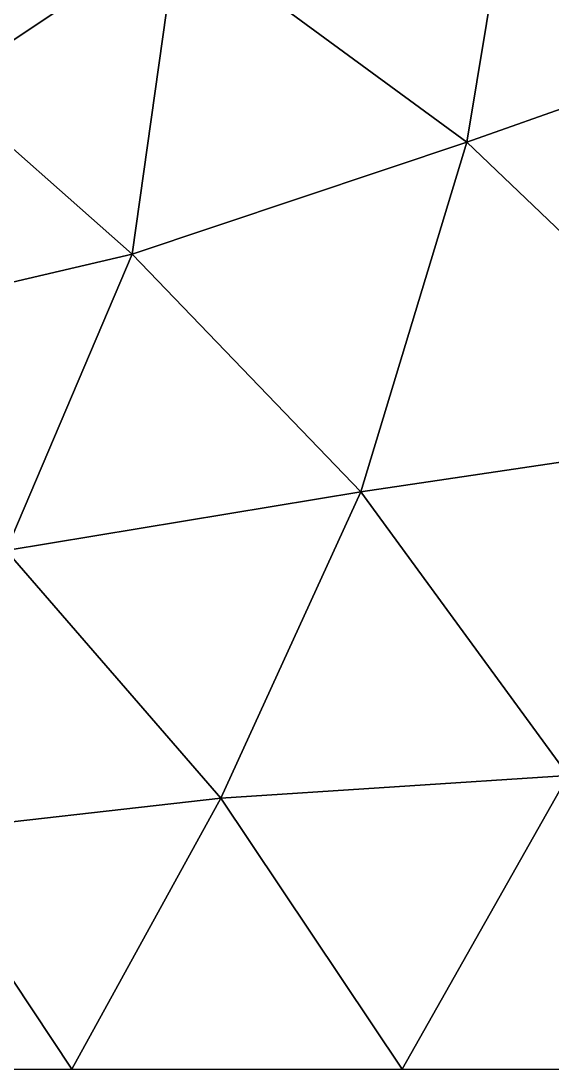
# Model space of a CAD drawing. Header units: metres. Extents: x 2 to 72, y -280 to 0.
# Drawn here: x 30.59 to 46.54, y -280 to -248.54 of the extents above; entities that cross this region are included whole.
import ezdxf

# ---------------------------------------------------------------- set-up
doc = ezdxf.new("R2010")
doc.units = ezdxf.units.M

msp = doc.modelspace()

# ---------------------------------------------------------------- linework, layer by layer
at = {"layer": 'layer', "color": 0}
for points in [[(43.9771, -252.171), (46.0496, -239.666), (35.2972, -245.815)], [(43.9771, -252.171), (54.5179, -248.454), (46.0496, -239.666)], [(28.2357, -250.518), (35.2972, -245.815), (25.4931, -242.893)], [(33.9227, -255.539), (35.2972, -245.815), (28.2357, -250.518)], [(33.9227, -255.539), (43.9771, -252.171), (35.2972, -245.815)], [(53.0666, -260.847), (54.5179, -248.454), (43.9771, -252.171)], [(25.0195, -257.621), (33.9227, -255.539), (28.2357, -250.518)], [(33.9227, -255.539), (40.7963, -262.674), (43.9771, -252.171)], [(40.7963, -262.674), (53.0666, -260.847), (43.9771, -252.171)], [(30.1406, -264.435), (33.9227, -255.539), (25.0195, -257.621)], [(30.1406, -264.435), (40.7963, -262.674), (33.9227, -255.539)], [(40.7963, -262.674), (47.0206, -271.186), (53.0666, -260.847)], [(30.1406, -264.435), (36.5836, -271.865), (40.7963, -262.674)], [(36.5836, -271.865), (47.0206, -271.186), (40.7963, -262.674)], [(27.3984, -272.909), (36.5836, -271.865), (30.1406, -264.435)], [(36.5836, -271.865), (42.0381, -280), (47.0206, -271.186)], [(42.0381, -280), (52.1921, -280), (47.0206, -271.186)], [(27.3984, -272.909), (32.1124, -280), (36.5836, -271.865)], [(32.1124, -280), (42.0381, -280), (36.5836, -271.865)], [(23.3785, -280), (32.1124, -280), (27.3984, -272.909)]]:
    msp.add_3dface(points, dxfattribs=at)

doc.saveas('drawing.dxf')
